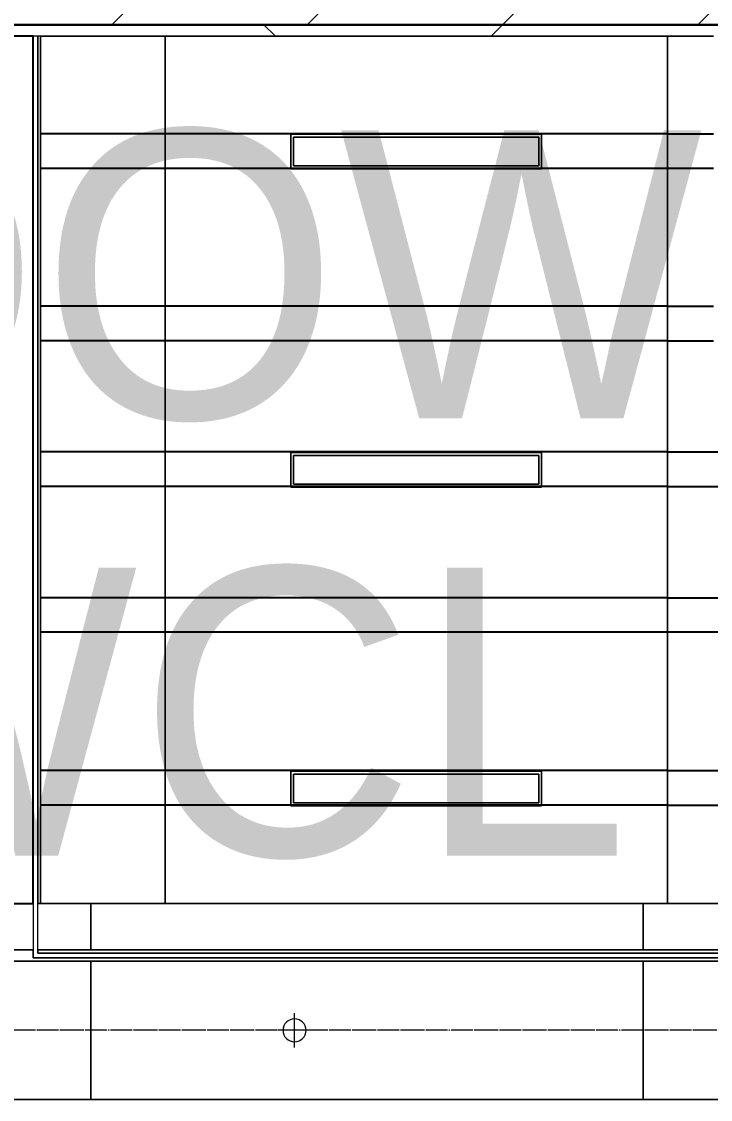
# Model space of a CAD drawing. Header units: millimetres. Extents: x -962357 to -591296, y -195428 to 59420.
# Drawn here: x -736605 to -733613, y 3280 to 7959 of the extents above; entities that cross this region are included whole.
import ezdxf

# ---------------------------------------------------------------- set-up
doc = ezdxf.new("R2010")
doc.units = ezdxf.units.MM
doc.linetypes.add('DPA_Boundary Line 500', pattern=[3.75, 0, -0.75, 1.5, -0.75, 0, -0.75])
doc.linetypes.add('DPA_Grid _ Level 100', pattern=[10, 5.5, -1.6, 1.3, -1.6])
for name, color, linetype, lineweight in [('A-CLNG', 2, 'Continuous', 9), ('A-CLNG-PATT', 2, 'Continuous', 9), ('A-DETL-GENF', 2, 'Continuous', 9), ('A-GLAZ-CURT', 2, 'Continuous', 9), ('A-WALL', 5, 'Continuous', 9), ('A-WALL-FNSH', 2, 'Continuous', 9), ('A-WALL-PATT', 1, 'Continuous', 9), ('E-LITE-EQPM', 2, 'Continuous', 9), ('I-WALL-E', 2, 'Continuous', 9), ('S-GRID', 251, 'Continuous', 9), ('WALL-E', 2, 'Continuous', 9)]:
    doc.layers.add(name, color=color, linetype=linetype, lineweight=lineweight)

# ---------------------------------------------------------------- blocks, each defined once
blk = doc.blocks.new('System Panel - DPA-AR_Metal Ceiling Rectangular Panel-V19-4180-01 LOWER PLATFORM LEVEL - REFLECTED CEILING PLAN')
at = {"layer": 'A-GLAZ-CURT'}
for p, q in [((-736557.8, 4129), (-738707.4, 4129)), ((-738707.4, 4129), (-738707.4, 3929)), ((-738707.4, 3929), (-738707.4, 4129)), ((-738707.4, 4129), (-736557.8, 4129)), ((-736307.4, 4129), (-736538.9, 4129)), ((-736538.9, 4129), (-736307.4, 4129)), ((-736307.4, 3929), (-736307.4, 4129)), ((-736307.4, 4129), (-736307.4, 3929)), ((-738707.4, 3929), (-736557.8, 3929)), ((-736557.8, 3929), (-738707.4, 3929)), ((-736537.9, 3929), (-736307.4, 3929)), ((-736307.4, 3929), (-736537.9, 3929))]:
    blk.add_line(p, q, dxfattribs=at)
blk = doc.blocks.new('System Panel - DPA-AR_Metal Ceiling Rectangular Panel-13139259-4180-01 LOWER PLATFORM LEVEL - REFLECTED CEILING PLAN')
at = {"layer": 'A-GLAZ-CURT'}
for p, q in [((-741107.4, 4129), (-743507.4, 4129)), ((-743507.4, 4129), (-743507.4, 3929)), ((-743507.4, 3929), (-743507.4, 4129)), ((-743507.4, 4129), (-741107.4, 4129)), ((-741107.4, 3929), (-741107.4, 4129)), ((-741107.4, 4129), (-741107.4, 3929)), ((-743507.4, 3929), (-741107.4, 3929)), ((-741107.4, 3929), (-743507.4, 3929))]:
    blk.add_line(p, q, dxfattribs=at)
blk = doc.blocks.new('System Panel - DPA-AR_Metal Ceiling Rectangular Panel-13139299-4180-01 LOWER PLATFORM LEVEL - REFLECTED CEILING PLAN')
at = {"layer": 'A-GLAZ-CURT'}
for p, q in [((-818782.4, 3879), (-821182.4, 3879)), ((-821182.4, 3879), (-821182.4, 3279)), ((-821182.4, 3279), (-821182.4, 3879)), ((-821182.4, 3879), (-818782.4, 3879)), ((-818782.4, 3279), (-818782.4, 3879)), ((-818782.4, 3879), (-818782.4, 3279)), ((-821182.4, 3279), (-818782.4, 3279)), ((-818782.4, 3279), (-821182.4, 3279))]:
    blk.add_line(p, q, dxfattribs=at)
blk = doc.blocks.new('*U403')
at = {"layer": 'A-CLNG'}
for p, q in [((8698.3, 4315), (8156.3, 4315)), ((8156.3, 4315), (8156.3, 550.3)), ((8156.3, 550.3), (8156.3, 4315)), ((8156.3, 4315), (8698.3, 4315)), ((10880.3, 4315), (8698.3, 4315)), ((8698.3, 4315), (8698.3, 550)), ((8698.3, 550), (8698.3, 4315)), ((8698.3, 4315), (10880.3, 4315)), ((8698.3, 550.3), (8698.3, 4315)), ((8698.3, 4315), (8698.3, 550.3)), ((11080.3, 4315), (10880.3, 4315)), ((10880.3, 4315), (10880.3, 550)), ((10880.3, 550), (10880.3, 4315)), ((10880.3, 4315), (11080.3, 4315)), ((10880.3, 550), (10880.3, 4315)), ((10880.3, 4315), (10880.3, 550)), ((8156.3, 550.3), (8698.3, 550.3)), ((8698.3, 550.3), (8156.3, 550.3)), ((8698.3, 550), (10880.3, 550)), ((10880.3, 550), (8698.3, 550)), ((10880.3, 550), (12880.3, 550)), ((12880.3, 550), (10880.3, 550))]:
    blk.add_line(p, q, dxfattribs=at)
at = {"layer": 'A-GLAZ-CURT'}
for name, p in [('System Panel - DPA-AR_Metal Ceiling Rectangular Panel-V19-4180-01 LOWER PLATFORM LEVEL - REFLECTED CEILING PLAN', (744682.4, -3579)), ('System Panel - DPA-AR_Metal Ceiling Rectangular Panel-13139259-4180-01 LOWER PLATFORM LEVEL - REFLECTED CEILING PLAN', (751882.4, -3579)), ('System Panel - DPA-AR_Metal Ceiling Rectangular Panel-13139259-4180-01 LOWER PLATFORM LEVEL - REFLECTED CEILING PLAN', (754282.4, -3579)), ('System Panel - DPA-AR_Metal Ceiling Rectangular Panel-13139299-4180-01 LOWER PLATFORM LEVEL - REFLECTED CEILING PLAN', (827157.4, -3579)), ('System Panel - DPA-AR_Metal Ceiling Rectangular Panel-13139299-4180-01 LOWER PLATFORM LEVEL - REFLECTED CEILING PLAN', (829557.4, -3579)), ('System Panel - DPA-AR_Metal Ceiling Rectangular Panel-13139299-4180-01 LOWER PLATFORM LEVEL - REFLECTED CEILING PLAN', (831957.4, -3579))]:
    blk.add_blockref(name, p, dxfattribs=at)
blk = doc.blocks.new('*U5836')
blk.add_lwpolyline([(-3457.4, 550), (8124.6, 550), (8124.6, 4315), (-3457.4, 4315)], close=True)
blk = doc.blocks.new('LGF_DL_SAA_LowPower_DL1a - LGF_DL_SAA_LowPower_DL1a-8832329-4180-01 LOWER PLATFORM LEVEL - REFLECTED CEILING PLAN')
at = {"layer": 'A-DETL-GENF'}
for p, q in [((0, 75), (0, -75)), ((72.5, 0), (-72.5, 0))]:
    blk.add_line(p, q, dxfattribs=at)
blk.add_circle((0, 0), 50, dxfattribs=at)
blk = doc.blocks.new('L1_1_FLUORESCENT W DISFUSSER - 1195L x 595W x 85H - 36W-V108-4180-01 LOWER PLATFORM LEVEL - REFLECTED CEILING PLAN')
at = {"layer": 'E-LITE-EQPM'}
for p, q in [((-735437.4, 4554), (-735437.4, 4704)), ((-735437.4, 4704), (-734348.8, 4704)), ((-734348.8, 4704), (-735437.4, 4704)), ((-735437.4, 4704), (-735437.4, 4554)), ((-735426.4, 4566.7), (-735426.4, 4691.3)), ((-735426.4, 4691.3), (-734359.8, 4691.3)), ((-734359.8, 4691.3), (-735426.4, 4691.3)), ((-735426.4, 4691.3), (-735426.4, 4566.7)), ((-735426.4, 4691.3), (-735426.4, 4566.7)), ((-734359.8, 4691.3), (-735426.4, 4691.3)), ((-734359.8, 4691.3), (-734359.8, 4566.7)), ((-734359.8, 4566.7), (-734359.8, 4691.3)), ((-734359.8, 4566.7), (-734359.8, 4691.3)), ((-734348.8, 4704), (-734348.8, 4554)), ((-734348.8, 4554), (-734348.8, 4704)), ((-734348.8, 4554), (-735437.4, 4554)), ((-735437.4, 4554), (-734348.8, 4554)), ((-734359.8, 4566.7), (-735426.4, 4566.7)), ((-735426.4, 4566.7), (-734359.8, 4566.7)), ((-735426.4, 4566.7), (-734359.8, 4566.7))]:
    blk.add_line(p, q, dxfattribs=at)
blk = doc.blocks.new('C-1-PP19-AR-4180-01-B_20250908-040939_EXDOWNLIGHT')
at = {"layer": 'E-LITE-EQPM'}
for p in [(744682.4, -813.9), (744682.4, -2196.2), (744682.4, -3579)]:
    blk.add_blockref('L1_1_FLUORESCENT W DISFUSSER - 1195L x 595W x 85H - 36W-V108-4180-01 LOWER PLATFORM LEVEL - REFLECTED CEILING PLAN', p, dxfattribs=at)
at = {"layer": 'E-LITE-EQPM', "extrusion": (0, 0, -1), "rotation": 180}
blk.add_blockref('LGF_DL_SAA_LowPower_DL1a - LGF_DL_SAA_LowPower_DL1a-8832329-4180-01 LOWER PLATFORM LEVEL - REFLECTED CEILING PLAN', (-9260.5, 0), dxfattribs=at)

msp = doc.modelspace()

# ---------------------------------------------------------------- hatches: boundary and pattern name
at = {"layer": 'A-CLNG-PATT', "lineweight": 25}
h = msp.add_hatch(dxfattribs=at)
h.set_pattern_fill('FP_24', color=256, style=0, pattern_type=2)
h.set_pattern_definition([(180, (-735675, 5306), (-5e-13, -4414), [3600, 0]), (0, (-739275, 4706), (0, -4414), [3600, 0]), (90, (-735675, 3806), (3600, -2e-13), [4414, 0]), (90, (-739275, 3806), (3600, -2e-13), [4414, 0]), (180, (-735675, 5938), (-5e-13, -4414), [3600, 0]), (0, (-739275, 5456), (0, -4414), [3600, 0]), (180, (-735675, 6088), (-5e-13, -4414), [3600, 0]), (0, (-739275, 3956), (0, -4414), [3600, 0]), (0, (-739275, 4556), (0, -4414), [3600, 0]), (180, (-735675, 6570), (-5e-13, -4414), [3600, 0]), (180, (-735675, 6720), (-5e-13, -4414), [3600, 0]), (180, (-735675, 8070), (-5e-13, -4414), [3600, 0]), (0, (-739275, 7470), (0, -4414), [3600, 0]), (0, (-739275, 7320), (0, -4414), [3600, 0])])
h.paths.add_polyline_path([(-735981.7, 4130.3), (-735981.7, 7895), (-736523.7, 7895), (-736523.7, 4130.3)])
h = msp.add_hatch(dxfattribs=at)
h.set_pattern_fill('FP_19', color=256, style=0, pattern_type=2)
h.set_pattern_definition([(180, (-833325, 9720), (-5e-13, -4414), [3117.69, 0]), (0, (-836442.8, 9120), (0, -4414), [3117.69, 0]), (90, (-833325, 8220), (3117.69, -2e-13), [4414, 0]), (90, (-836442.8, 8220), (3117.69, -2e-13), [4414, 0]), (180, (-833325, 10352), (-5e-13, -4414), [3117.69, 0]), (0, (-836442.8, 9870), (0, -4414), [3117.69, 0]), (180, (-833325, 10502), (-5e-13, -4414), [3117.69, 0]), (0, (-836442.8, 8370), (0, -4414), [3117.69, 0]), (0, (-836442.8, 8970), (0, -4414), [3117.69, 0]), (180, (-833325, 10984), (-5e-13, -4414), [3117.69, 0]), (180, (-833325, 11134), (-5e-13, -4414), [3117.69, 0]), (180, (-833325, 12484), (-5e-13, -4414), [3117.69, 0]), (0, (-836442.8, 11884), (0, -4414), [3117.69, 0]), (0, (-836442.8, 11734), (0, -4414), [3117.69, 0])])
h.paths.add_polyline_path([(-735967.8, 4130), (-733799.7, 4130), (-733799.7, 7895), (-735981.7, 7895), (-735981.7, 4130)])
h = msp.add_hatch(dxfattribs=at)
h.set_pattern_fill('FP_18', color=256, style=0, pattern_type=2)
h.set_pattern_definition([(180, (-731758, 5305), (-5e-13, -4414), [3600, 0]), (0, (-735358, 4705), (0, -4414), [3600, 0]), (90, (-731757.8, 3805), (3600, -2e-13), [4414, 0]), (90, (-735357.8, 3805), (3600, -2e-13), [4414, 0]), (180, (-731758, 5937), (-5e-13, -4414), [3600, 0]), (0, (-735358, 5455), (0, -4414), [3600, 0]), (180, (-731758, 6087), (-5e-13, -4414), [3600, 0]), (0, (-735358, 3955), (0, -4414), [3600, 0]), (0, (-735358, 4555), (0, -4414), [3600, 0]), (180, (-731758, 6569), (-5e-13, -4414), [3600, 0]), (180, (-731758, 6719), (-5e-13, -4414), [3600, 0]), (180, (-731758, 8069), (-5e-13, -4414), [3600, 0]), (0, (-735358, 7469), (0, -4414), [3600, 0]), (0, (-735358, 7319), (0, -4414), [3600, 0])])
h.paths.add_polyline_path([(-733799.7, 4130), (-731799.7, 4130), (-731799.7, 6095), (-733599.7, 6095), (-733599.7, 7895), (-733799.7, 7895), (-733799.7, 5628.2)])
at = {"layer": 'A-WALL-PATT'}
h = msp.add_hatch(dxfattribs=at)
h.set_pattern_fill('FP_2', color=256, style=0, pattern_type=2)
h.set_pattern_definition([(45, (2.4, 1), (-424.26407, 424.26407), [])])
h.paths.add_polyline_path([(-733549.7, 7945), (-733349.7, 7945), (-733349.7, 8145), (-755055, 8145), (-755055, 7945), (-741756.1, 7945), (-741778.5, 7955), (-741980, 7955), (-741980, 8045), (-741950, 8045), (-741936.6, 8074.9), (-741869.6, 8045), (-740780, 8045), (-740780, 7955), (-741668.2, 7955), (-741645.8, 7945), (-739356.1, 7945), (-739378.5, 7955), (-739580, 7955), (-739580, 8045), (-739550, 8045), (-739536.6, 8074.9), (-739469.6, 8045), (-738380, 8045), (-738380, 7955), (-739268.2, 7955), (-739245.8, 7945), (-734389.7, 7945)])
h = msp.add_hatch(dxfattribs=at)
h.set_pattern_fill('FP_3', color=256, style=0, pattern_type=2)
h.set_pattern_definition([(45, (2.4, 1), (-1060.6602, 1060.6602), []), (135, (2.4, 1), (-1060.6602, -1060.6602), [])])
h.paths.add_polyline_path([(-733549.7, 7895), (-733549.7, 7945), (-739245.8, 7945), (-739133.9, 7895), (-733599.7, 7895)])
h.paths.add_polyline_path([(-741980, 7895), (-741653.5, 7899.2), (-741756.1, 7945), (-751477, 7945), (-751477, 7895), (-743106.3, 7895)])
h.paths.add_polyline_path([(-740780, 7895), (-739244.2, 7895), (-739356.1, 7945), (-741645.8, 7945), (-741533.9, 7895), (-740857.2, 7895)])

# ---------------------------------------------------------------- linework, layer by layer
at = {"layer": 'A-WALL', "color": 7, "lineweight": 25}
for p, q in [((-738380, 7945), (-733549.7, 7945)), ((-733549.7, 7945), (-738380, 7945))]:
    msp.add_line(p, q, dxfattribs=at)
at = {"layer": 'A-WALL-FNSH', "color": 250}
msp.add_line((-733599.7, 7895), (-738380, 7895), dxfattribs=at)
at = {"layer": 'I-WALL-E', "linetype": 'DPA_Boundary Line 500'}
for p, q in [((-736670.4, 7945), (-736555.4, 7945)), ((-736555.4, 7945), (-736535.4, 7945)), ((-736535.4, 7945), (-736420.4, 7945))]:
    msp.add_line(p, q, dxfattribs=at)
at = {"layer": 'I-WALL-E'}
for p, q in [((-736555.4, 7945), (-736535.4, 7945)), ((-736535.4, 7945), (-736555.4, 7945)), ((-736555.4, 7895), (-736555.4, 3895)), ((-736555.4, 6962.5), (-736555.4, 7895)), ((-736535.4, 7895), (-736535.4, 4130)), ((-736535.4, 3915), (-736535.4, 7895)), ((-736555.4, 4130), (-736555.4, 5062.5)), ((-736555.4, 3895), (-736555.4, 3930)), ((-736535.4, 3895), (-736555.4, 3895)), ((-736555.4, 3895), (-736535.4, 3895)), ((-736535.4, 3930), (-736535.4, 3915)), ((-728685, 3915), (-736535.4, 3915)), ((-736535.4, 3915), (-728685, 3915)), ((-728685, 3895), (-736535.4, 3895)), ((-736535.4, 3895), (-728685, 3895))]:
    msp.add_line(p, q, dxfattribs=at)
at = {"layer": 'S-GRID', "linetype": 'DPA_Grid _ Level 100'}
msp.add_line((-602984.2, 3580), (-957857, 3580), dxfattribs=at)
at = {"layer": 'WALL-E'}
for p, q in [((-726749.7, 4130), (-736334.4, 4130)), ((-736334.4, 4130), (-734048.1, 4130)), ((-734048.1, 4130), (-731848.1, 4130))]:
    msp.add_line(p, q, dxfattribs=at)

# ---------------------------------------------------------------- block references
msp.add_blockref('*U403', (-744680, 3580))

# ---------------------------------------------------------------- next in the draw order: block references
msp.add_blockref('*U5836', (-744680, 3580))

# ---------------------------------------------------------------- next in the draw order: block references
msp.add_blockref('C-1-PP19-AR-4180-01-B_20250908-040939_EXDOWNLIGHT', (-744680, 3580))

# ---------------------------------------------------------------- next in the draw order: texts
at = {"char_height": 1250, "attachment_point": 1}
for s, insert, width in [('C-1-PP19-AR-4180-01-B_20250908-040939_EXDOWNLIGHT', (-773972.2, 7486.7), 60593.75), ('C-1-PP19-AR-4180-01-B_20250903-141828_NEWCL', (-774012.5, 5588.1), 52718.75)]:
    msp.add_mtext(s, dxfattribs=dict(at, insert=insert, width=width))

doc.saveas('drawing.dxf')
